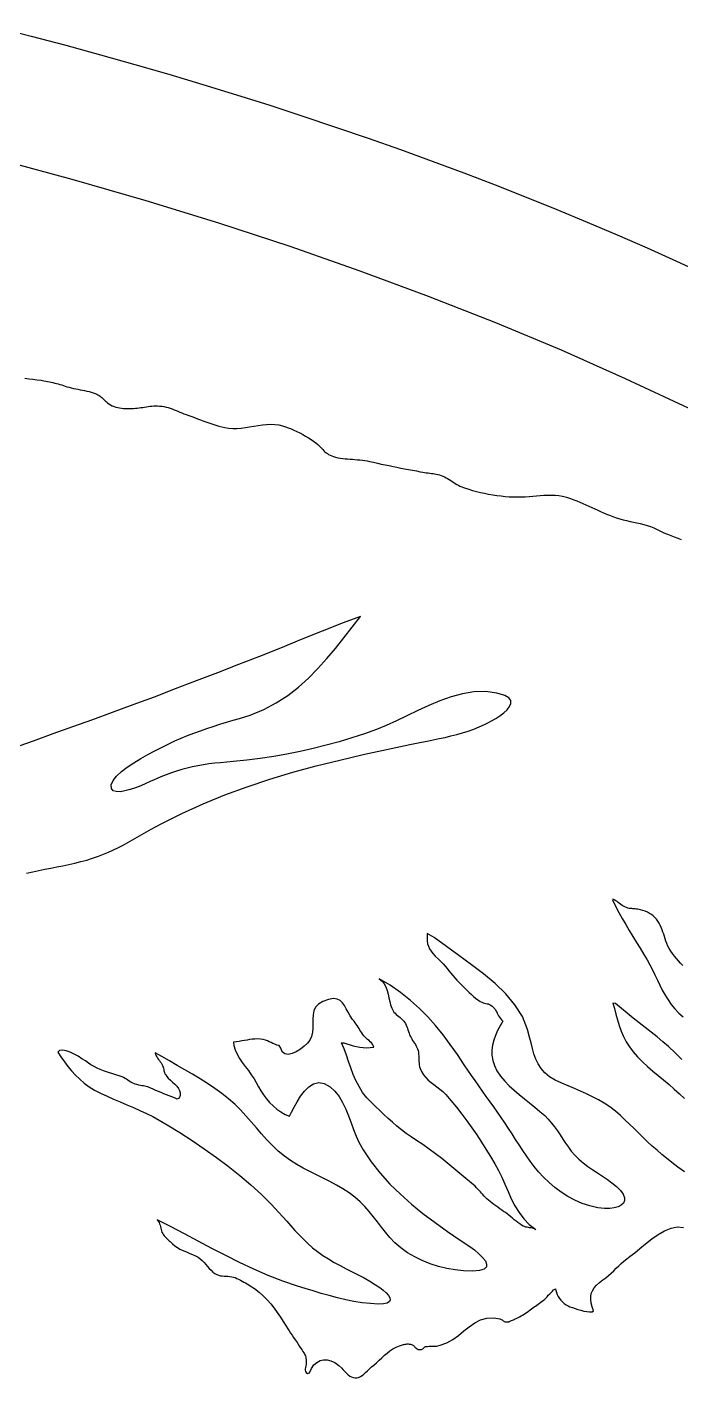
# Model space of a CAD drawing. Extents: x 0.3 to 24.3, y 0.4 to 12.4.
# Drawn here: x 17.83 to 20.38, y 6.44 to 11.71 of the extents above; entities that cross this region are included whole.
import ezdxf

# ---------------------------------------------------------------- set-up
doc = ezdxf.new("R2010")
doc.units = 0
doc.linetypes.add('0', pattern=[0])
doc.layers.add('1', color=7, linetype='0')

msp = doc.modelspace()

# ---------------------------------------------------------------- linework, layer by layer
at = {"layer": '1'}
for points in [[(17.709724, 11.713475), (17.846687, 11.678319), (17.98243, 11.642308), (18.117683, 11.605443), (18.251717, 11.567601), (18.384773, 11.529027), (18.516853, 11.489598), (18.647957, 11.449315), (18.77784, 11.408177), (18.90699, 11.366185), (19.034676, 11.323339), (19.161629, 11.279759), (19.287117, 11.235326), (19.411629, 11.19016), (19.53492, 11.144139), (19.65699, 11.097264), (19.778084, 11.049657), (19.897713, 11.001317), (20.016121, 10.952245), (20.133308, 10.902318), (20.249275, 10.851781), (20.363777, 10.800389), (20.477058, 10.748265)], [(20.410408, 10.226537), (20.165779, 10.341283), (19.915291, 10.452245), (19.659187, 10.5593), (19.397469, 10.662328), (19.130135, 10.761693), (18.85743, 10.85703), (18.579109, 10.948216), (18.295662, 11.035497), (18.006844, 11.118871), (17.713142, 11.198094)], [(17.82325, 10.343724), (17.837898, 10.341405), (17.853279, 10.339452), (17.869148, 10.337499), (17.88575, 10.335301), (17.897224, 10.33347), (17.904305, 10.332128), (17.911385, 10.330785), (17.918465, 10.32932), (17.925301, 10.327733), (17.932137, 10.326146), (17.938972, 10.324437), (17.945808, 10.322728), (17.9524, 10.320897), (17.95948, 10.318944), (17.966316, 10.316991), (17.972908, 10.314916), (17.979988, 10.312718), (17.986824, 10.310277), (17.995125, 10.307958), (18.00367, 10.30576), (18.012215, 10.303807), (18.021004, 10.301976), (18.029793, 10.300267), (18.038338, 10.298558), (18.047127, 10.296971), (18.055916, 10.295262), (18.064705, 10.293431), (18.073006, 10.291478), (18.081062, 10.289281), (18.089363, 10.286839), (18.096931, 10.284032), (18.103035, 10.28159), (18.107918, 10.279149), (18.112068, 10.276586), (18.115974, 10.274022), (18.119392, 10.271337), (18.122566, 10.268651), (18.125496, 10.265843), (18.128181, 10.262914), (18.131355, 10.259862), (18.134285, 10.256932), (18.137703, 10.253881), (18.141121, 10.250707), (18.145027, 10.247411), (18.14991, 10.243871), (18.156746, 10.23972), (18.163582, 10.236302), (18.170418, 10.233373), (18.177742, 10.230931), (18.184822, 10.2291), (18.192146, 10.227513), (18.199715, 10.226537), (18.207283, 10.225682), (18.215096, 10.225194), (18.222664, 10.225072), (18.230476, 10.22495), (18.238289, 10.225194), (18.246101, 10.22556), (18.25367, 10.226048), (18.260994, 10.226781), (18.268074, 10.227635), (18.275154, 10.228612), (18.282234, 10.229711), (18.289558, 10.230931), (18.296638, 10.23203), (18.303719, 10.233129), (18.310799, 10.233983), (18.317879, 10.234715), (18.325203, 10.235204), (18.332283, 10.23557), (18.339607, 10.23557), (18.347908, 10.23496), (18.356697, 10.233983), (18.365242, 10.23264), (18.373543, 10.230809), (18.381355, 10.228612), (18.389412, 10.226171), (18.39698, 10.223485), (18.404549, 10.220555), (18.412361, 10.217626), (18.41993, 10.214452), (18.427498, 10.211156), (18.435555, 10.207982), (18.443367, 10.205052), (18.451668, 10.201756), (18.46241, 10.19785), (18.473396, 10.193822), (18.484871, 10.189549), (18.49659, 10.185155), (18.508308, 10.18076), (18.520271, 10.176488), (18.532234, 10.172093), (18.544197, 10.167943), (18.55616, 10.164037), (18.567879, 10.160375), (18.579842, 10.156957), (18.591072, 10.154027), (18.602303, 10.151341), (18.616951, 10.149022), (18.633308, 10.147801), (18.64991, 10.147923), (18.666512, 10.149144), (18.683113, 10.151219), (18.699471, 10.153783), (18.716072, 10.156468), (18.732674, 10.159154), (18.749031, 10.161351), (18.765388, 10.162938), (18.781746, 10.163548), (18.797615, 10.16306), (18.813728, 10.160985), (18.828133, 10.157323), (18.838631, 10.154027), (18.849617, 10.149999), (18.860847, 10.145604), (18.872322, 10.140721), (18.884041, 10.135472), (18.895515, 10.129857), (18.90699, 10.123876), (18.917732, 10.11765), (18.928474, 10.111302), (18.938728, 10.104833), (18.94825, 10.098241), (18.957283, 10.091649), (18.964851, 10.084935), (18.970711, 10.079442), (18.975838, 10.074315), (18.980476, 10.069432), (18.984627, 10.064794), (18.989021, 10.060521), (18.993172, 10.056493), (18.99781, 10.052587), (19.002449, 10.049169), (19.007576, 10.045873), (19.013191, 10.042943), (19.019539, 10.040135), (19.026619, 10.037694), (19.034431, 10.035253), (19.043465, 10.033299), (19.052986, 10.03159), (19.062263, 10.03037), (19.071785, 10.029271), (19.081306, 10.028417), (19.090828, 10.027684), (19.100349, 10.027074), (19.110115, 10.026341), (19.119637, 10.025609), (19.129402, 10.024755), (19.138924, 10.023778), (19.148445, 10.022435), (19.157967, 10.020726), (19.167488, 10.018773), (19.182625, 10.015355), (19.197762, 10.012059), (19.212654, 10.008763), (19.228035, 10.005589), (19.243172, 10.002416), (19.258553, 9.999364), (19.273689, 9.996312), (19.28907, 9.993138), (19.303963, 9.990331), (19.319344, 9.987279), (19.33448, 9.984349), (19.349617, 9.981542), (19.364754, 9.978612), (19.374763, 9.976781), (19.381599, 9.975682), (19.388435, 9.974706), (19.395027, 9.973851), (19.401619, 9.972997), (19.408211, 9.972142), (19.414558, 9.971288), (19.420906, 9.970189), (19.427254, 9.96909), (19.433846, 9.967626), (19.439949, 9.966039), (19.446297, 9.964086), (19.4524, 9.961644), (19.458748, 9.958959), (19.46534, 9.955419), (19.471687, 9.951756), (19.477791, 9.948094), (19.483894, 9.94431), (19.48951, 9.940526), (19.495613, 9.936742), (19.501472, 9.93308), (19.507332, 9.929418), (19.51368, 9.925878), (19.519783, 9.922582), (19.526863, 9.919408), (19.533943, 9.916478), (19.541512, 9.913915), (19.554207, 9.910131), (19.568855, 9.905858), (19.583992, 9.901708), (19.599617, 9.897923), (19.615242, 9.894506), (19.631355, 9.891454), (19.647469, 9.888524), (19.663826, 9.886083), (19.680183, 9.884007), (19.696297, 9.882298), (19.712166, 9.881078), (19.728035, 9.880467), (19.743904, 9.880223), (19.758797, 9.880467), (19.774178, 9.8812), (19.789314, 9.882298), (19.804207, 9.883641), (19.818611, 9.884984), (19.833015, 9.886327), (19.84742, 9.887181), (19.861824, 9.887792), (19.876228, 9.887792), (19.890633, 9.887059), (19.905525, 9.885594), (19.920174, 9.882909), (19.93531, 9.879247), (19.950691, 9.87412), (19.963142, 9.869481), (19.974861, 9.864842), (19.98658, 9.85996), (19.998543, 9.854955), (20.010262, 9.84995), (20.021736, 9.844701), (20.033455, 9.839452), (20.045174, 9.834203), (20.056892, 9.829076), (20.068367, 9.823827), (20.080086, 9.818822), (20.091805, 9.813695), (20.103523, 9.808812), (20.115974, 9.803807), (20.129402, 9.799047), (20.142586, 9.795018), (20.156258, 9.791478), (20.169685, 9.788182), (20.183113, 9.785131), (20.196297, 9.782201), (20.209724, 9.779393), (20.222908, 9.776219), (20.236336, 9.772801), (20.249519, 9.769017), (20.262703, 9.764501), (20.275642, 9.759252), (20.288826, 9.753148), (20.30201, 9.7468), (20.315437, 9.740819), (20.328865, 9.735204), (20.342537, 9.729833), (20.355721, 9.724706), (20.369148, 9.719579), (20.382576, 9.714452)], [(17.828865, 8.412328), (17.853523, 8.418187), (17.876961, 8.423192), (17.900398, 8.427953), (17.92408, 8.432591), (17.947517, 8.437108), (17.970955, 8.441747), (17.994392, 8.446507), (18.01783, 8.451756), (18.041023, 8.457494), (18.063972, 8.463841), (18.086678, 8.470677), (18.109627, 8.478612), (18.129646, 8.486424), (18.149178, 8.494725), (18.168465, 8.503636), (18.187508, 8.512792), (18.206306, 8.522435), (18.224617, 8.532323), (18.243172, 8.542455), (18.261238, 8.552831), (18.279549, 8.563329), (18.297615, 8.573705), (18.315926, 8.584081), (18.354256, 8.605199), (18.434822, 8.64597), (18.518074, 8.683568), (18.603035, 8.718114), (18.690193, 8.749852), (18.778572, 8.779149), (18.868416, 8.806005), (18.958992, 8.831029), (19.050545, 8.853978), (19.141853, 8.875585), (19.23365, 8.895482), (19.324715, 8.914403), (19.369148, 8.923436), (19.392342, 8.927953), (19.415535, 8.932591), (19.438728, 8.937352), (19.461433, 8.942479), (19.484383, 8.947972), (19.506844, 8.953832), (19.52906, 8.960179), (19.551521, 8.967137), (19.57325, 8.97495), (19.594734, 8.983495), (19.615486, 8.99265), (19.628181, 8.998631), (19.643318, 9.006566), (19.659431, 9.016088), (19.675545, 9.026708), (19.690681, 9.038304), (19.703621, 9.050267), (19.713142, 9.062352), (19.718025, 9.074315), (19.717537, 9.08579), (19.709969, 9.096288), (19.694344, 9.105565), (19.663094, 9.114842), (19.61866, 9.120702), (19.573982, 9.119603), (19.529549, 9.112767), (19.485115, 9.101048), (19.44117, 9.085546), (19.397713, 9.067235), (19.354744, 9.04746), (19.312996, 9.026952), (19.272224, 9.006932), (19.23243, 8.9885), (19.194099, 8.972508), (19.147713, 8.956151), (19.098396, 8.940038), (19.048592, 8.925023), (18.998299, 8.911351), (18.947517, 8.8989), (18.896248, 8.887547), (18.844978, 8.877416), (18.793221, 8.86826), (18.740974, 8.860326), (18.688484, 8.853734), (18.635506, 8.847875), (18.585701, 8.84348), (18.562996, 8.841405), (18.540779, 8.838719), (18.518806, 8.835546), (18.497566, 8.831761), (18.47657, 8.827367), (18.455818, 8.822362), (18.43531, 8.816747), (18.414558, 8.810521), (18.394295, 8.803563), (18.373787, 8.796117), (18.352791, 8.787938), (18.338142, 8.781835), (18.326912, 8.776708), (18.312019, 8.769994), (18.294197, 8.762059), (18.274422, 8.753758), (18.253914, 8.745702), (18.232918, 8.738744), (18.213142, 8.733251), (18.195076, 8.730443), (18.179451, 8.730565), (18.167732, 8.734349), (18.160896, 8.742772), (18.159676, 8.757298), (18.166512, 8.773778), (18.180183, 8.79099), (18.198982, 8.80869), (18.221931, 8.826268), (18.247566, 8.84348), (18.274666, 8.85996), (18.301765, 8.875218), (18.327156, 8.88889), (18.350105, 8.900487), (18.368416, 8.909764), (18.383797, 8.917211), (18.407967, 8.928685), (18.432381, 8.939427), (18.457039, 8.949559), (18.481941, 8.959081), (18.507088, 8.968236), (18.532234, 8.976903), (18.557625, 8.985204), (18.583015, 8.99326), (18.60865, 9.001073), (18.634529, 9.008885), (18.660408, 9.01621), (18.701668, 9.029515), (18.754158, 9.051), (18.802742, 9.076634), (18.847908, 9.105809), (18.889656, 9.13828), (18.928719, 9.173192), (18.965584, 9.210423), (19.000496, 9.249486), (19.034431, 9.289647), (19.066902, 9.330663), (19.098885, 9.372045), (19.131355, 9.413304), (19.063728, 9.389379), (18.982185, 9.35642), (18.900642, 9.323583), (18.819099, 9.290868), (18.737312, 9.258397), (18.655525, 9.226171), (18.573494, 9.194188), (18.491463, 9.16245), (18.408943, 9.131078), (18.326668, 9.099828), (18.243904, 9.069066), (18.162849, 9.039159), (18.085945, 9.011327), (18.008797, 8.983617), (17.931648, 8.955907), (17.8545, 8.928075), (17.777596, 8.899999)], [(20.388435, 8.053075), (20.380135, 8.06162), (20.371834, 8.070531), (20.363777, 8.079686), (20.356209, 8.088964), (20.348885, 8.098607), (20.342049, 8.108251), (20.335945, 8.11826), (20.330574, 8.12827), (20.325935, 8.138402), (20.323006, 8.147435), (20.32032, 8.156102), (20.31739, 8.165013), (20.314461, 8.174047), (20.311531, 8.18308), (20.308113, 8.191991), (20.304451, 8.200902), (20.300545, 8.209569), (20.29615, 8.21787), (20.291267, 8.225926), (20.285896, 8.233129), (20.280037, 8.23972), (20.273445, 8.24558), (20.266365, 8.250951), (20.258553, 8.255712), (20.250496, 8.259984), (20.241707, 8.263768), (20.232674, 8.266942), (20.22364, 8.269506), (20.213875, 8.271703), (20.208748, 8.272679), (20.203621, 8.273412), (20.198982, 8.273656), (20.194344, 8.2739), (20.189705, 8.274144), (20.184822, 8.27451), (20.179939, 8.275365), (20.174568, 8.276464), (20.168953, 8.278172), (20.162605, 8.280736), (20.157234, 8.283666), (20.152107, 8.286962), (20.14698, 8.290502), (20.142097, 8.294164), (20.137215, 8.297948), (20.132332, 8.301488), (20.126961, 8.30515), (20.12159, 8.308568), (20.115974, 8.31162), (20.114265, 8.30808), (20.126717, 8.283788), (20.139412, 8.25974), (20.15284, 8.236058), (20.166267, 8.212621), (20.180183, 8.189305), (20.194099, 8.16599), (20.20826, 8.142674), (20.22242, 8.119481), (20.23658, 8.095922), (20.249763, 8.074071), (20.260506, 8.054784), (20.270515, 8.035253), (20.280037, 8.015477), (20.289558, 7.995702), (20.298836, 7.976048), (20.308601, 7.956395), (20.319588, 7.937108), (20.331062, 7.918309), (20.343758, 7.900121), (20.358162, 7.882787), (20.373543, 7.866673), (20.390144, 7.851537)], [(20.395515, 7.247289), (20.369881, 7.265843), (20.346443, 7.284154), (20.324959, 7.301), (20.307137, 7.31577), (20.288338, 7.331517), (20.269783, 7.347997), (20.251717, 7.364842), (20.233894, 7.381932), (20.216316, 7.399144), (20.198982, 7.416356), (20.18116, 7.433568), (20.163338, 7.450658), (20.145271, 7.467381), (20.126228, 7.483739), (20.1045, 7.500463), (20.082283, 7.515233), (20.059822, 7.528539), (20.036873, 7.54038), (20.013435, 7.551488), (19.989754, 7.561864), (19.965828, 7.572118), (19.94117, 7.582494), (19.916512, 7.593358), (19.891365, 7.604955), (19.869148, 7.61826), (19.851082, 7.633275), (19.836189, 7.650121), (19.824715, 7.668187), (19.815437, 7.687474), (19.807869, 7.707738), (19.80201, 7.728856), (19.796883, 7.75034), (19.791512, 7.772435), (19.783699, 7.802831), (19.762947, 7.853246), (19.733894, 7.89951), (19.69825, 7.942235), (19.65699, 7.98203), (19.611824, 8.019628), (19.564461, 8.055638), (19.515388, 8.090917), (19.46656, 8.126073), (19.419197, 8.161717), (19.391121, 8.177587), (19.391121, 8.162206), (19.391853, 8.149022), (19.393562, 8.137547), (19.396736, 8.127294), (19.400887, 8.117772), (19.40699, 8.108739), (19.414314, 8.099339), (19.423592, 8.08933), (19.434822, 8.078221), (19.44532, 8.067723), (19.453621, 8.059056), (19.461433, 8.050145), (19.469246, 8.04099), (19.476814, 8.031713), (19.484383, 8.022435), (19.492195, 8.013158), (19.500008, 8.004125), (19.508064, 7.995214), (19.516853, 7.986424), (19.524666, 7.978734), (19.532478, 7.970922), (19.540291, 7.963109), (19.548103, 7.955052), (19.55616, 7.946996), (19.564217, 7.939305), (19.572517, 7.931737), (19.580818, 7.924779), (19.589363, 7.918309), (19.598152, 7.912572), (19.604988, 7.908788), (19.610603, 7.90659), (19.61573, 7.905248), (19.620857, 7.904271), (19.625496, 7.903539), (19.630379, 7.902318), (19.635262, 7.900609), (19.640144, 7.898046), (19.645271, 7.894261), (19.650642, 7.888768), (19.655281, 7.883519), (19.658699, 7.878026), (19.661873, 7.872655), (19.664558, 7.86704), (19.667488, 7.861424), (19.670418, 7.855931), (19.673592, 7.85056), (19.677254, 7.845311), (19.681648, 7.840062), (19.687263, 7.835423), (19.676277, 7.816991), (19.666267, 7.798436), (19.657722, 7.779637), (19.651131, 7.760594), (19.646248, 7.741429), (19.643806, 7.722142), (19.643806, 7.702489), (19.647469, 7.682469), (19.653816, 7.66245), (19.66407, 7.64182), (19.677986, 7.621068), (19.694099, 7.601659), (19.711678, 7.583348), (19.730476, 7.56577), (19.750496, 7.548924), (19.771004, 7.532445), (19.791512, 7.51621), (19.812019, 7.49973), (19.831795, 7.483251), (19.850105, 7.466893), (19.864265, 7.452611), (19.876961, 7.437718), (19.88868, 7.422582), (19.899666, 7.407079), (19.910408, 7.391332), (19.920662, 7.375585), (19.93116, 7.359715), (19.94239, 7.343968), (19.953865, 7.328465), (19.967293, 7.312718), (19.983162, 7.296849), (20.000496, 7.282323), (20.018562, 7.268895), (20.037361, 7.255956), (20.056648, 7.243382), (20.075447, 7.231053), (20.09449, 7.218236), (20.112556, 7.204808), (20.12989, 7.190526), (20.145515, 7.174901), (20.156502, 7.160008), (20.161629, 7.146703), (20.161873, 7.135106), (20.157234, 7.125218), (20.148689, 7.11704), (20.136726, 7.110936), (20.121346, 7.106786), (20.103767, 7.104833), (20.083992, 7.104711), (20.056892, 7.10764), (20.025887, 7.114354), (19.996346, 7.12412), (19.967781, 7.136449), (19.940193, 7.151219), (19.914314, 7.167821), (19.8899, 7.186131), (19.866951, 7.205785), (19.845711, 7.226293), (19.82618, 7.247411), (19.809334, 7.267919), (19.793709, 7.288548), (19.778816, 7.309545), (19.764412, 7.330785), (19.750496, 7.352269), (19.73658, 7.373876), (19.722908, 7.39536), (19.708992, 7.416966), (19.695076, 7.438329), (19.680672, 7.459447), (19.666023, 7.480077), (19.651619, 7.500707), (19.636971, 7.521214), (19.622322, 7.5416), (19.607674, 7.56223), (19.593025, 7.582738), (19.578621, 7.603246), (19.564461, 7.623754), (19.550301, 7.644628), (19.536385, 7.66538), (19.509529, 7.705052), (19.481697, 7.744359), (19.453621, 7.781957), (19.424568, 7.817845), (19.393806, 7.852269), (19.361336, 7.885106), (19.32618, 7.916478), (19.288094, 7.946507), (19.246834, 7.975072), (19.204842, 8.000218), (19.215828, 7.991796), (19.224129, 7.981175), (19.230721, 7.968846), (19.235359, 7.955297), (19.239265, 7.941136), (19.242439, 7.92661), (19.245613, 7.912328), (19.249275, 7.898534), (19.25367, 7.885961), (19.258553, 7.875707), (19.262215, 7.870946), (19.266609, 7.866307), (19.271248, 7.861913), (19.276375, 7.85764), (19.281502, 7.853368), (19.286385, 7.849217), (19.291267, 7.844945), (19.295906, 7.84055), (19.300545, 7.83579), (19.303963, 7.830907), (19.307137, 7.825536), (19.309822, 7.819798), (19.312508, 7.813817), (19.314705, 7.807714), (19.316902, 7.801366), (19.319099, 7.79514), (19.321053, 7.788793), (19.32325, 7.782689), (19.325935, 7.776952), (19.328865, 7.771214), (19.331795, 7.765843), (19.334969, 7.76035), (19.338631, 7.754857), (19.342293, 7.749364), (19.345711, 7.743749), (19.348885, 7.738256), (19.352058, 7.73264), (19.354256, 7.726903), (19.356209, 7.721166), (19.35743, 7.714208), (19.358406, 7.706517), (19.358894, 7.699071), (19.359138, 7.691991), (19.359383, 7.685155), (19.359627, 7.678319), (19.360115, 7.671605), (19.360603, 7.664769), (19.362068, 7.657445), (19.36451, 7.650243), (19.369637, 7.638402), (19.377205, 7.625951), (19.386238, 7.615087), (19.396004, 7.605443), (19.40699, 7.59641), (19.418221, 7.587865), (19.429939, 7.57932), (19.441414, 7.570287), (19.453133, 7.560399), (19.464363, 7.549291), (19.484383, 7.526097), (19.506111, 7.499608), (19.526863, 7.472997), (19.546883, 7.446019), (19.56617, 7.418797), (19.584969, 7.391454), (19.603035, 7.363622), (19.620857, 7.335668), (19.63868, 7.307347), (19.656013, 7.278783), (19.66993, 7.253148), (19.682625, 7.226537), (19.694832, 7.198949), (19.707039, 7.170873), (19.719978, 7.142797), (19.733894, 7.115209), (19.750008, 7.088964), (19.768562, 7.064305), (19.790047, 7.042089), (19.814949, 7.022801), (19.810555, 7.024877), (19.805916, 7.026341), (19.801033, 7.027562), (19.796394, 7.028417), (19.791267, 7.029149), (19.786385, 7.030126), (19.781502, 7.031102), (19.776375, 7.032201), (19.771736, 7.033788), (19.766365, 7.036107), (19.759529, 7.039769), (19.752693, 7.044286), (19.745613, 7.049291), (19.738533, 7.054784), (19.731453, 7.060643), (19.724617, 7.066625), (19.717537, 7.072362), (19.710701, 7.078099), (19.704109, 7.083348), (19.697273, 7.088231), (19.689705, 7.093236), (19.682381, 7.098485), (19.674568, 7.103734), (19.667, 7.109227), (19.659431, 7.11472), (19.652107, 7.120214), (19.645027, 7.125707), (19.637947, 7.131322), (19.631111, 7.136571), (19.624763, 7.142186), (19.619148, 7.147557), (19.613777, 7.15305), (19.608894, 7.158544), (19.604012, 7.164037), (19.599373, 7.16953), (19.59449, 7.175023), (19.589607, 7.180394), (19.584236, 7.185643), (19.578621, 7.191014), (19.564949, 7.202977), (19.542244, 7.22202), (19.519295, 7.241429), (19.496101, 7.260716), (19.47242, 7.280126), (19.448494, 7.299291), (19.424324, 7.318089), (19.39991, 7.336278), (19.375252, 7.353734), (19.350594, 7.370214), (19.328865, 7.384007), (19.309822, 7.397313), (19.291267, 7.411107), (19.273689, 7.425756), (19.256355, 7.44077), (19.239754, 7.456151), (19.223396, 7.471776), (19.206795, 7.487401), (19.190681, 7.503026), (19.174324, 7.518529), (19.156258, 7.536595), (19.1399, 7.557469), (19.125984, 7.579808), (19.114021, 7.603368), (19.103767, 7.627782), (19.094002, 7.652806), (19.085213, 7.678075), (19.076668, 7.702855), (19.067635, 7.727391), (19.058113, 7.750829), (19.066658, 7.750707), (19.078621, 7.746556), (19.090828, 7.74265), (19.103279, 7.739232), (19.11573, 7.73618), (19.128914, 7.733861), (19.142097, 7.732396), (19.155525, 7.731664), (19.169197, 7.732274), (19.183113, 7.734227), (19.181404, 7.740209), (19.178474, 7.745702), (19.174568, 7.750585), (19.16993, 7.755101), (19.165047, 7.759496), (19.159676, 7.763768), (19.154549, 7.768041), (19.149422, 7.772557), (19.144539, 7.777562), (19.140388, 7.783055), (19.136482, 7.789159), (19.133064, 7.795018), (19.129402, 7.800756), (19.126228, 7.806493), (19.12281, 7.811986), (19.119392, 7.817723), (19.115486, 7.823216), (19.111336, 7.828832), (19.106697, 7.834813), (19.100105, 7.842137), (19.090828, 7.855931), (19.083015, 7.870091), (19.075935, 7.883763), (19.069099, 7.896581), (19.061531, 7.907445), (19.05201, 7.91599), (19.040779, 7.921483), (19.026131, 7.92307), (19.007576, 7.92014), (18.985115, 7.912206), (18.968025, 7.90183), (18.956795, 7.889379), (18.949959, 7.87534), (18.946785, 7.85996), (18.945564, 7.843724), (18.945808, 7.826634), (18.945564, 7.809545), (18.944832, 7.792333), (18.940926, 7.775243), (18.934578, 7.761449), (18.925301, 7.749608), (18.912361, 7.737401), (18.897469, 7.725926), (18.881111, 7.716039), (18.864998, 7.708959), (18.849617, 7.705785), (18.836433, 7.707616), (18.82618, 7.715428), (18.820808, 7.730321), (18.814217, 7.740087), (18.805428, 7.742284), (18.797615, 7.745091), (18.790291, 7.748265), (18.783211, 7.751683), (18.776131, 7.755101), (18.768806, 7.758275), (18.76075, 7.761083), (18.752205, 7.76328), (18.742195, 7.764989), (18.731209, 7.765721), (18.720222, 7.765599), (18.709724, 7.764867), (18.699471, 7.763402), (18.689217, 7.761693), (18.679207, 7.75974), (18.668953, 7.757909), (18.658699, 7.756078), (18.647957, 7.754613), (18.636971, 7.753881), (18.637215, 7.739964), (18.642342, 7.723241), (18.650154, 7.706761), (18.65992, 7.690282), (18.670662, 7.674047), (18.682381, 7.658055), (18.694344, 7.642186), (18.705818, 7.626439), (18.71656, 7.610814), (18.725105, 7.595433), (18.734138, 7.579198), (18.743416, 7.563207), (18.75367, 7.547582), (18.7649, 7.532689), (18.777107, 7.518285), (18.790535, 7.504857), (18.804939, 7.492528), (18.820808, 7.481297), (18.837898, 7.47141), (18.855476, 7.464208), (18.863289, 7.480077), (18.873055, 7.49973), (18.884529, 7.521214), (18.897957, 7.542699), (18.913094, 7.56284), (18.929939, 7.579564), (18.948494, 7.591283), (18.969002, 7.596166), (18.990486, 7.592626), (19.013435, 7.579564), (19.03199, 7.561986), (19.048103, 7.54099), (19.061775, 7.517552), (19.073982, 7.49204), (19.084969, 7.46555), (19.094978, 7.438573), (19.104744, 7.412084), (19.114754, 7.386693), (19.125252, 7.363256), (19.141853, 7.333714), (19.173592, 7.286595), (19.208504, 7.242162), (19.24659, 7.200047), (19.287361, 7.159886), (19.330574, 7.121556), (19.375496, 7.084813), (19.422615, 7.049291), (19.470711, 7.014867), (19.520027, 6.98142), (19.557625, 6.956395), (19.576424, 6.942601), (19.593758, 6.928197), (19.608162, 6.913915), (19.61866, 6.900243), (19.623787, 6.887792), (19.622566, 6.876927), (19.613777, 6.868382), (19.595955, 6.862645), (19.568123, 6.860326), (19.533943, 6.861547), (19.500984, 6.864964), (19.468025, 6.870824), (19.435555, 6.878758), (19.403816, 6.888768), (19.37281, 6.901097), (19.343269, 6.915502), (19.315193, 6.931859), (19.289314, 6.950414), (19.265877, 6.970799), (19.24659, 6.991429), (19.2295, 7.011571), (19.213387, 7.032079), (19.197517, 7.052464), (19.181648, 7.072728), (19.165535, 7.092626), (19.148689, 7.112035), (19.130135, 7.130712), (19.110115, 7.148534), (19.087898, 7.16538), (19.063484, 7.181005), (19.038338, 7.195531), (19.012703, 7.209203), (18.986336, 7.222386), (18.960213, 7.235326), (18.93409, 7.248387), (18.908455, 7.261693), (18.883308, 7.276097), (18.85865, 7.291356), (18.835701, 7.308202), (18.811287, 7.328465), (18.788338, 7.350194), (18.766853, 7.372655), (18.746101, 7.395848), (18.725594, 7.419286), (18.70533, 7.442845), (18.684822, 7.466161), (18.663582, 7.48911), (18.641121, 7.511205), (18.616951, 7.532445), (18.590828, 7.553319), (18.563484, 7.573094), (18.535164, 7.592137), (18.506355, 7.610448), (18.476814, 7.628148), (18.446785, 7.645604), (18.416756, 7.662816), (18.386482, 7.679906), (18.356697, 7.697118), (18.331062, 7.7114), (18.332527, 7.705785), (18.334724, 7.700536), (18.33741, 7.695531), (18.340584, 7.69077), (18.344002, 7.686009), (18.34742, 7.681493), (18.350594, 7.676976), (18.353767, 7.672215), (18.356453, 7.667699), (18.359138, 7.662328), (18.36158, 7.656468), (18.363045, 7.651341), (18.364265, 7.646825), (18.365242, 7.642674), (18.365974, 7.638646), (18.367439, 7.634618), (18.369148, 7.630345), (18.372078, 7.62534), (18.375984, 7.619969), (18.382088, 7.613011), (18.390144, 7.604955), (18.398689, 7.59702), (18.40699, 7.589208), (18.414803, 7.581395), (18.421394, 7.573216), (18.426277, 7.564672), (18.428719, 7.555638), (18.427986, 7.545751), (18.424568, 7.535131), (18.416267, 7.53159), (18.406013, 7.536107), (18.39576, 7.540257), (18.385506, 7.544286), (18.375008, 7.548314), (18.364754, 7.552342), (18.354256, 7.556371), (18.343758, 7.560765), (18.333504, 7.56516), (18.322762, 7.570409), (18.314461, 7.574315), (18.308113, 7.576879), (18.30201, 7.578832), (18.29615, 7.580297), (18.290535, 7.581517), (18.28492, 7.582494), (18.27906, 7.58347), (18.273201, 7.584569), (18.266609, 7.586034), (18.259285, 7.587743), (18.252937, 7.589574), (18.247078, 7.591771), (18.241463, 7.594457), (18.235847, 7.597753), (18.229988, 7.601293), (18.224617, 7.604955), (18.219002, 7.608495), (18.213631, 7.612035), (18.207771, 7.615209), (18.202156, 7.617772), (18.190437, 7.622289), (18.177986, 7.626561), (18.165535, 7.630467), (18.153328, 7.634252), (18.141121, 7.637914), (18.128914, 7.642064), (18.116707, 7.646581), (18.104744, 7.651952), (18.092537, 7.658055), (18.080086, 7.665502), (18.070564, 7.671971), (18.058846, 7.679906), (18.045174, 7.688817), (18.030281, 7.698094), (18.014656, 7.706639), (17.999275, 7.713841), (17.984138, 7.719335), (17.970467, 7.721898), (17.958015, 7.720799), (17.950691, 7.714452), (17.963631, 7.695531), (17.977058, 7.676854), (17.99073, 7.658788), (18.005135, 7.64121), (18.020515, 7.624364), (18.036873, 7.608373), (18.054451, 7.59348), (18.073494, 7.579564), (18.09449, 7.566747), (18.117439, 7.554906), (18.143318, 7.542943), (18.168953, 7.531468), (18.194832, 7.520482), (18.220467, 7.509496), (18.246101, 7.498509), (18.271248, 7.487157), (18.296638, 7.475316), (18.321541, 7.462865), (18.346199, 7.449437), (18.378181, 7.430272), (18.426521, 7.400487), (18.474617, 7.369359), (18.522469, 7.337132), (18.569588, 7.303685), (18.61573, 7.269017), (18.660652, 7.233373), (18.704109, 7.196752), (18.745125, 7.159032), (18.784431, 7.120336), (18.812508, 7.09055), (18.828377, 7.072606), (18.844246, 7.054662), (18.859871, 7.036595), (18.875984, 7.018773), (18.892342, 7.001317), (18.908943, 6.984227), (18.926277, 6.967504), (18.944832, 6.951512), (18.964363, 6.936254), (18.985115, 6.921605), (19.007088, 6.907567), (19.029549, 6.894383), (19.052498, 6.88181), (19.075691, 6.869725), (19.099129, 6.857884), (19.122322, 6.845799), (19.145515, 6.83347), (19.168221, 6.820775), (19.190437, 6.807225), (19.207039, 6.795995), (19.220711, 6.785741), (19.232185, 6.775487), (19.240974, 6.765721), (19.24659, 6.756444), (19.248055, 6.748143), (19.244881, 6.741185), (19.236336, 6.735814), (19.221931, 6.732396), (19.200691, 6.73142), (19.170174, 6.733251), (19.138191, 6.736913), (19.105965, 6.74204), (19.073982, 6.748631), (19.041756, 6.7562), (19.009773, 6.764623), (18.978279, 6.773534), (18.946785, 6.782811), (18.916267, 6.792333), (18.886238, 6.801488), (18.829353, 6.820653), (18.77198, 6.84287), (18.715584, 6.867284), (18.660408, 6.893285), (18.606209, 6.920506), (18.552498, 6.948705), (18.498543, 6.977269), (18.445076, 7.005712), (18.391121, 7.03391), (18.339363, 7.059789), (18.343269, 7.055028), (18.346199, 7.050023), (18.348396, 7.044774), (18.350105, 7.039281), (18.35157, 7.03391), (18.352791, 7.028295), (18.354012, 7.022679), (18.355721, 7.017186), (18.35743, 7.011693), (18.360359, 7.006566), (18.363045, 7.002294), (18.366219, 6.998143), (18.369637, 6.994115), (18.373543, 6.990209), (18.377449, 6.986302), (18.381599, 6.982518), (18.38575, 6.978978), (18.389656, 6.975194), (18.393562, 6.971654), (18.398933, 6.966527), (18.408211, 6.95847), (18.417488, 6.951756), (18.426765, 6.946385), (18.436287, 6.941747), (18.446053, 6.937474), (18.455818, 6.933568), (18.466316, 6.92954), (18.476814, 6.925145), (18.488045, 6.919774), (18.498543, 6.914159), (18.506844, 6.908299), (18.514412, 6.901464), (18.521492, 6.894139), (18.528084, 6.886327), (18.53492, 6.878514), (18.541756, 6.870702), (18.548836, 6.863378), (18.55616, 6.856542), (18.564217, 6.85056), (18.571785, 6.84641), (18.578377, 6.843968), (18.585213, 6.842381), (18.592537, 6.841405), (18.599861, 6.840795), (18.607185, 6.840306), (18.61451, 6.840062), (18.622078, 6.839452), (18.629402, 6.838475), (18.636482, 6.837132), (18.643318, 6.834813), (18.64991, 6.832006), (18.656502, 6.828832), (18.663338, 6.825414), (18.66993, 6.82163), (18.676521, 6.817723), (18.683113, 6.813939), (18.689461, 6.810033), (18.696053, 6.806249), (18.701668, 6.802709), (18.718025, 6.792089), (18.736092, 6.778539), (18.752693, 6.76389), (18.76783, 6.748509), (18.78199, 6.732396), (18.795174, 6.715672), (18.807381, 6.698461), (18.819344, 6.680882), (18.830574, 6.66306), (18.842049, 6.644872), (18.847908, 6.635472), (18.853279, 6.627049), (18.858894, 6.618505), (18.864754, 6.60996), (18.870613, 6.601415), (18.876472, 6.592626), (18.88282, 6.583837), (18.88868, 6.57517), (18.894295, 6.566258), (18.89991, 6.557347), (18.903816, 6.551366), (18.907234, 6.546361), (18.910164, 6.541844), (18.912849, 6.537694), (18.914803, 6.533788), (18.916756, 6.529637), (18.918221, 6.525121), (18.919197, 6.519994), (18.91993, 6.514256), (18.920418, 6.507543), (18.920418, 6.501927), (18.919441, 6.496068), (18.918465, 6.490209), (18.917244, 6.484349), (18.916267, 6.478734), (18.916512, 6.473363), (18.917732, 6.468358), (18.920418, 6.464086), (18.925301, 6.460546), (18.932381, 6.463109), (18.940437, 6.480321), (18.950203, 6.494115), (18.961433, 6.504369), (18.973885, 6.511327), (18.987312, 6.514745), (19.001717, 6.514623), (19.016365, 6.510839), (19.031502, 6.503636), (19.046883, 6.492528), (19.058357, 6.481786), (19.063484, 6.476537), (19.068367, 6.471166), (19.073494, 6.465672), (19.078865, 6.460301), (19.084236, 6.455419), (19.090096, 6.450902), (19.096443, 6.44724), (19.103279, 6.444676), (19.110359, 6.443334), (19.117683, 6.443456), (19.124519, 6.445287), (19.131599, 6.448705), (19.13868, 6.453343), (19.145271, 6.458837), (19.151863, 6.464696), (19.158455, 6.470922), (19.164314, 6.476781), (19.169685, 6.482152), (19.175301, 6.486547), (19.183846, 6.493505), (19.194588, 6.503026), (19.204842, 6.512792), (19.214851, 6.522435), (19.224861, 6.531835), (19.235115, 6.540746), (19.246101, 6.549291), (19.25782, 6.556859), (19.270515, 6.563329), (19.284187, 6.5687), (19.291267, 6.570897), (19.295418, 6.572118), (19.29908, 6.573339), (19.302498, 6.574315), (19.30616, 6.57517), (19.309578, 6.575658), (19.31324, 6.575902), (19.317146, 6.575902), (19.321541, 6.575536), (19.32618, 6.574803), (19.331062, 6.573461), (19.335457, 6.57163), (19.338875, 6.569432), (19.341805, 6.566747), (19.344246, 6.563939), (19.346931, 6.561254), (19.349861, 6.558812), (19.353279, 6.556615), (19.356941, 6.555028), (19.361824, 6.554296), (19.365974, 6.554173), (19.369392, 6.554906), (19.372322, 6.556127), (19.374763, 6.557591), (19.376961, 6.5593), (19.379158, 6.561254), (19.381111, 6.562963), (19.383308, 6.564427), (19.385262, 6.565526), (19.387947, 6.566014), (19.393074, 6.566625), (19.398201, 6.566869), (19.403084, 6.566991), (19.407967, 6.567113), (19.412849, 6.567235), (19.417976, 6.567357), (19.422859, 6.567601), (19.427742, 6.568089), (19.432869, 6.568822), (19.442635, 6.570897), (19.468758, 6.580297), (19.492439, 6.593602), (19.514412, 6.609593), (19.535164, 6.626683), (19.555916, 6.643407), (19.577156, 6.658422), (19.599861, 6.670018), (19.624519, 6.677098), (19.652351, 6.677831), (19.675301, 6.673436), (19.680672, 6.671483), (19.684334, 6.669652), (19.686775, 6.667821), (19.688728, 6.666234), (19.690437, 6.664891), (19.692635, 6.663793), (19.695564, 6.662938), (19.699715, 6.66245), (19.705818, 6.662328), (19.710213, 6.662572), (19.711189, 6.663182), (19.713631, 6.664281), (19.716805, 6.665624), (19.720467, 6.667211), (19.724129, 6.66892), (19.728035, 6.670506), (19.731453, 6.671971), (19.733894, 6.67307), (19.735603, 6.673802), (19.73951, 6.675511), (19.746101, 6.678807), (19.752205, 6.681981), (19.758064, 6.685399), (19.764168, 6.688939), (19.770027, 6.692601), (19.775642, 6.696385), (19.781502, 6.700414), (19.787605, 6.704564), (19.793465, 6.708714), (19.798836, 6.712865), (19.804207, 6.716649), (19.809334, 6.720433), (19.814461, 6.723973), (19.819832, 6.727757), (19.824959, 6.73142), (19.830086, 6.73496), (19.834969, 6.738744), (19.840096, 6.742406), (19.844978, 6.746434), (19.849373, 6.750096), (19.854012, 6.754735), (19.859138, 6.759984), (19.864265, 6.765843), (19.869637, 6.771703), (19.875008, 6.777318), (19.880135, 6.782567), (19.884773, 6.786717), (19.889168, 6.789769), (19.892586, 6.791234), (19.893806, 6.78452), (19.89576, 6.776708), (19.898689, 6.768895), (19.90284, 6.761205), (19.907478, 6.753636), (19.913338, 6.746434), (19.919197, 6.739842), (19.926277, 6.733861), (19.933601, 6.728734), (19.94117, 6.724584), (19.948738, 6.721532), (19.958015, 6.717992), (19.968513, 6.71433), (19.979744, 6.710668), (19.991463, 6.70725), (20.003426, 6.704442), (20.0149, 6.702245), (20.025154, 6.701146), (20.034676, 6.701146), (20.040291, 6.704808), (20.035408, 6.720922), (20.031746, 6.73557), (20.030037, 6.748998), (20.029793, 6.761449), (20.03199, 6.772923), (20.03614, 6.78391), (20.042732, 6.79453), (20.05201, 6.805028), (20.063484, 6.815526), (20.077156, 6.825658), (20.088631, 6.834325), (20.099129, 6.843358), (20.109383, 6.852513), (20.119148, 6.861913), (20.128914, 6.871434), (20.13868, 6.880834), (20.148689, 6.890111), (20.159187, 6.899388), (20.170418, 6.908177), (20.183357, 6.917943), (20.20118, 6.931981), (20.221687, 6.948827), (20.243904, 6.967137), (20.26783, 6.98557), (20.292488, 7.00266), (20.317879, 7.017186), (20.343025, 7.02744), (20.367439, 7.032689), (20.391365, 7.03098)], [(20.384529, 7.686254), (20.358406, 7.712255), (20.333504, 7.735814), (20.311287, 7.755101), (20.288826, 7.774022), (20.265633, 7.792577), (20.242195, 7.810887), (20.218758, 7.829076), (20.19532, 7.847508), (20.172127, 7.865941), (20.149178, 7.884862), (20.126717, 7.904149), (20.116463, 7.906102), (20.122078, 7.88413), (20.127693, 7.862035), (20.133797, 7.83994), (20.140633, 7.818089), (20.148445, 7.796483), (20.157722, 7.775243), (20.168221, 7.754613), (20.180428, 7.734593), (20.194832, 7.715306), (20.211922, 7.696019), (20.230965, 7.676976), (20.250984, 7.658544), (20.271492, 7.640721), (20.292732, 7.623265), (20.313728, 7.605809), (20.334969, 7.588353), (20.355721, 7.570531), (20.37574, 7.55222), (20.395027, 7.533422)]]:
    msp.add_lwpolyline(points, dxfattribs=at)

doc.saveas('drawing.dxf')
